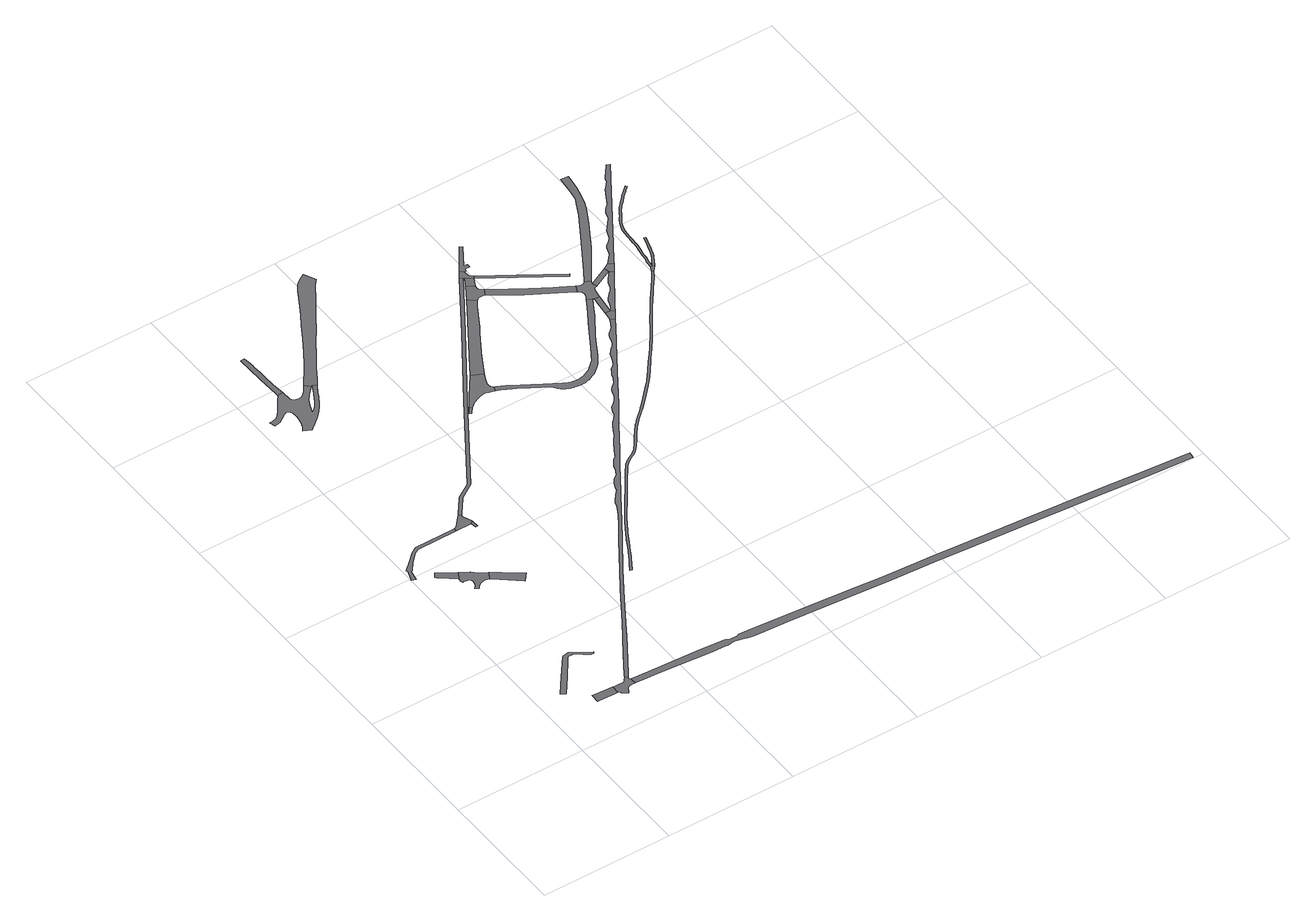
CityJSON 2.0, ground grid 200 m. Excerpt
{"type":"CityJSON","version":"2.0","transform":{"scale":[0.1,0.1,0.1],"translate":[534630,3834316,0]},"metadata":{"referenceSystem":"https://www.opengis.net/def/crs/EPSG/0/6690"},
"CityObjects":{
"road1":{"type":"Road","attributes":{"RoadStructureAttribute.sectionType":"1"},"geometry":[{"type":"MultiSurface","lod":"1","boundaries":[[[0,1,2,3,4,5,6,7]]]}]},
"road2":{"type":"Road","attributes":{"RoadStructureAttribute.sectionType":"1"},"geometry":[{"type":"MultiSurface","lod":"1","boundaries":[[[8,9,10,11,12,13,14,15,16,17,18,19,20,21,22,23,24,25,26,27]]]}]},
"road3":{"type":"Road","geometry":[{"type":"MultiSurface","lod":"1","boundaries":[[[28,29,30,31,32,33,34,7,6,35,36,37,38,39,40,41,42,43,44,45,46,47]]]}]},
"road4":{"type":"Road","attributes":{"RoadStructureAttribute.sectionType":"1"},"geometry":[{"type":"MultiSurface","lod":"1","boundaries":[[[48,49,50,51,52,53,54,55,56,57]]]}]},
"road5":{"type":"Road","attributes":{"RoadStructureAttribute.sectionType":"1"},"geometry":[{"type":"MultiSurface","lod":"1","boundaries":[[[58,59,60,61,62,63,64,65,66,67,68,69,70,71,72,73]]]}]},
"road6":{"type":"Road","geometry":[{"type":"MultiSurface","lod":"1","boundaries":[[[74,75,76,57,56,77,78,79,80,81,82,83,84,85,86,87,88,89,90,91,92,93,94,95,96,97,98,99,100,101,102,103]]]}]},
"road7":{"type":"Road","attributes":{"RoadStructureAttribute.sectionType":"1"},"geometry":[{"type":"MultiSurface","lod":"1","boundaries":[[[104,105,106,107,103,102]]]}]},
"road8":{"type":"Road","attributes":{"RoadStructureAttribute.sectionType":"1"},"geometry":[{"type":"MultiSurface","lod":"1","boundaries":[[[108,109,110,73,72,111,112,113,114]]]}]},
"road9":{"type":"Road","geometry":[{"type":"MultiSurface","lod":"1","boundaries":[[[115,116,117,112,111]]]}]},
"road10":{"type":"Road","geometry":[{"type":"MultiSurface","lod":"1","boundaries":[[[118,119,120,121,122,123,124,125,126,127,128,129,130,131,132,133,134,135,136,137,138,139,140,141,142,143,144,145,146,147,148,149,150,151,152,153,154,155,156,157,158,159,160,161,162,163,164,165,166,167,168,169,170,171,172,173,174,175,176,177,178,179,180,181,182,183,184,185,186,187,188,189,190,191,192,193,194,195,196,197,198,199,200,201,202,203,204,205,206,207,208,209,210,211,212,213,214,215,216,217,218,219,220,221,222,223,224,225,226,227,228,229,230,231,232,233,234,235,236,237]]]}]},
"road11":{"type":"Road","attributes":{"RoadStructureAttribute.sectionType":"1"},"geometry":[{"type":"MultiSurface","lod":"1","boundaries":[[[238,239,240,241,242,243,244,245,246,247,248,249,250,251,252,253,254,255,256,257,258,259,260,261,262,263,264,265,266,146,145]]]}]},
"road12":{"type":"Road","attributes":{"RoadStructureAttribute.sectionType":"1"},"geometry":[{"type":"MultiSurface","lod":"1","boundaries":[[[267,268,269,270,271,272,273,274,275,276,277,278,279,280,281,282,283,284,285,286,287,288,237,236,221,220,289,290,291,292,293,294,295,296,297,298,299]]]}]},
"road13":{"type":"Road","attributes":{"RoadStructureAttribute.sectionType":"1"},"geometry":[{"type":"MultiSurface","lod":"1","boundaries":[[[300,301,302,303,304,305,306,307,308,309,310,311,312,313,314,315,316,317,318,319,320,321,322,323,324,325,326,327,328,329,330,331,332,333,334,335,336,337,338,339,340,341,342,343,344,345,346,347,348,349,350,351,352,353,354,355,356,357,358,359,360,361,362,363,364,365,366,367,368,369,370,28,47,371,372,373,374,375,376,377,378,379,380,381,382,383,384,385,386,387,388]]]}]},
"road14":{"type":"Road","geometry":[{"type":"MultiSurface","lod":"1","boundaries":[[[389,390,391,392,393,394]]]}]},
"road15":{"type":"Road","attributes":{"RoadStructureAttribute.sectionType":"1"},"geometry":[{"type":"MultiSurface","lod":"1","boundaries":[[[395,396,397,398,399,400,401,402,108,114,403,404,405,406,407,408,409,410,411,412]]]}]},
"road16":{"type":"Road","geometry":[{"type":"MultiSurface","lod":"1","boundaries":[[[413,414,389,394,415,416,417,418,419,420,421,422,423,424,425,426,427,428,429,430,431,432,433,434,435,436,437,438,439,440,441,442,443,444,445,446,447,448,449,450,451]]]}]},
"road17":{"type":"Road","attributes":{"RoadStructureAttribute.sectionType":"1"},"geometry":[{"type":"MultiSurface","lod":"1","boundaries":[[[452,453,454,455,413,451,456,457,458,459,460,461,462]]]}]},
"road18":{"type":"Road","geometry":[{"type":"MultiSurface","lod":"1","boundaries":[[[463,464,465,466,467,468,469,470,471,472,473,474,475,476,477,478,479,480,481,482,483,484,485,486,487,488,489,490,491,492,493,494,495,496,497,498,499,500,501,502,503,504,505,506,507,508,509,510,511,512,513,514,515,516,517,518,519,520,521,522,523,524,525,526,527,528,529,530,531,532,533,534,535,536,537,538,539,540,541,542,543,544,545,546,547,548,549,550,551,552,553,554,555,556,557,558,559,560,561,562,563,564,565,566,567,568,569,570,571,572,573,574,575,576,577,578,579,580,581,582,583,584,585,586,587,588,589,590,591,592,593,594,595,596,597,598,599,600,601,602,603,604,605,606,607,608,609,610,611,612,613,614,615,616,617,618,619,620,621,622,623,624]]]}]},
"road19":{"type":"Road","attributes":{"RoadStructureAttribute.sectionType":"1"},"geometry":[{"type":"MultiSurface","lod":"1","boundaries":[[[625,626,627,628,629,630,631,632,633,634,635,636,637,638,639,640,641,642,643,644,645,44,43,646,647,648,649,650,651,652,653,654,655,656,657,658,659,660,661,662,663,664,665,666,667,668,669,670,671,672]]]}]},
"road20":{"type":"Road","attributes":{"RoadStructureAttribute.sectionType":"1"},"geometry":[{"type":"MultiSurface","lod":"1","boundaries":[[[673,674,675,676,677,678,679,680,681,682,683,684,685,686,687,688,689,690,691,692,693,694,695,696,697,698,699,700,701,702,703,704,705,706,707,708,709,435,434,710,711,712,713,714,715,716,717,718,719,720,721,722,723,724,725,726,727,728,729,730,731,732,733,734,735,736,737,738,739,740,741,742,743,744,745,746,747,748,749,750,751,752,753,754,755,756,757,758,759,760,761,762]]]}]},
"road21":{"type":"Road","geometry":[{"type":"MultiSurface","lod":"1","boundaries":[[[763,452,462,764,765,766,767,768,769,770,771,772,773,774,775,776,777,778,779,780,781]]]}]},
"road22":{"type":"Road","attributes":{"RoadStructureAttribute.sectionType":"1"},"geometry":[{"type":"MultiSurface","lod":"1","boundaries":[[[782,783,763,781,784]]]}]},
"road23":{"type":"Road","geometry":[{"type":"MultiSurface","lod":"1","boundaries":[[[785,786,395,412,782,784,787,788,789]]]}]},
"road24":{"type":"Road","attributes":{"RoadStructureAttribute.sectionType":"1"},"geometry":[{"type":"MultiSurface","lod":"1","boundaries":[[[790,791,792,793,794,795,796,797,798,785,789]]]}]},
"road25":{"type":"Road","attributes":{"RoadStructureAttribute.sectionType":"1"},"geometry":[{"type":"MultiSurface","lod":"1","boundaries":[[[799,800,801,802,803,776,775,804,805,806,807,808,809,810,811]]]}]},
"road26":{"type":"Road","attributes":{"RoadStructureAttribute.sectionType":"1"},"geometry":[{"type":"MultiSurface","lod":"1","boundaries":[[[812,813,814,815,787,784]]]}]},
"road27":{"type":"Road","geometry":[{"type":"MultiSurface","lod":"1","boundaries":[[[816,817,300,388,818,819]]]}]},
"road28":{"type":"Road","attributes":{"RoadStructureAttribute.sectionType":"1"},"geometry":[{"type":"MultiSurface","lod":"1","boundaries":[[[820,821,822,816,819,823,824]]]}]},
"road29":{"type":"Road","geometry":[{"type":"MultiSurface","lod":"1","boundaries":[[[825,826,827,811,810,828,829,830,831,673,762,832,820,824,833,834,835,836,837,838,839,840,841,842,843]]]}]},
"road30":{"type":"Road","attributes":{"RoadStructureAttribute.sectionType":"1"},"geometry":[{"type":"MultiSurface","lod":"1","boundaries":[[[844,845,846,847,848,849,850,851,852,853,854,855,856,819,818,857,858,859,860,861]]]}]},
"road31":{"type":"Road","attributes":{"RoadStructureAttribute.sectionType":"1"},"geometry":[{"type":"MultiSurface","lod":"1","boundaries":[[[862,863,864,839,838,865,866,867]]]}]},
"road32":{"type":"Road","geometry":[{"type":"MultiSurface","lod":"1","boundaries":[[[868,869,862,867,844,861,870]]]}]},
"road33":{"type":"Road","attributes":{"RoadStructureAttribute.sectionType":"1"},"geometry":[{"type":"MultiSurface","lod":"1","boundaries":[[[871,872,873,874,875,876,877,878,879,843,842,880,881,882,883,884,885,886,887,888,889,890]]]}]},
"road34":{"type":"Road","geometry":[{"type":"MultiSurface","lod":"1","boundaries":[[[891,892,893,894,895,463,624,896,897,898,899]]]}]},
"road35":{"type":"Road","geometry":[{"type":"MultiSurface","lod":"1","boundaries":[[[900,901,902,903,904,905,906,907,908,909,910,911,912,913,914,915,916,917,918,919,920,921,899,898]]]}]},
"road36":{"type":"Road","attributes":{"RoadStructureAttribute.sectionType":"1"},"geometry":[{"type":"MultiSurface","lod":"1","boundaries":[[[922,923,924,925,926,927,928,929,930,931,932,933,934,935,936,937,938,939,940,941,942,943,944,945,946,947,948,949,950,951,952,953,954,955,956,868,870,957,958,959,960]]]}]},
"road37":{"type":"Road","geometry":[{"type":"MultiSurface","lod":"1","boundaries":[[[961,962,963,964,965,966,967,968,969,970,971,972,973,974,975,976,977,978,979,980,981,982,983,984,985,986,987,988,989,990,991,992,993,994,995,996,997,998,999,1000,1001,1002,1003,1004,1005,1006,1007,1008,1009,1010,1011,1012,1013,1014,1015,1016,1017,1018,1019,1020,1021,1022,1023,1024,1025,1026,1027,1028,1029,1030,1031,1032,1033,1034,1035,1036,1037,1038,1039,1040,1041,1042,1043,1044,1045,1046,1047,1048,1049,1050,1051,1052,1053,1054,1055,1056,1057,1058,1059,891,899]]]}]}
},
"vertices":[
[970,773,0],[827,782,0],[709,791,0],[704,657,0],[808,652,0],[973,647,0],[1017,647,0],[1025,769,0],
[640,1275,0],[831,1532,0],[859,1571,0],[865,1578,0],[897,1590,0],[937,1585,0],[939,1588,0],[966,1584,0],[1067,1507,0],[1152,1450,0],[1153,1448,0],[1185,1440,0],[1203,1471,0],[919,1650,0],[846,1636,0],[830,1631,0],[812,1618,0],[578,1315,0],[380,1061,0],[446,1012,0],
[1260,833,0],[1237,802,0],[1215,774,0],[1194,765,0],[1172,765,0],[1121,766,0],[1056,767,0],[1045,638,0],[1055,623,0],[1059,614,0],[1058,606,0],[1134,556,0],[1193,647,0],[1226,661,0],[1257,665,0],[1313,664,0],[1313,762,0],[1299,772,0],[1295,786,0],[1296,803,0],
[411,3873,0],[347,3914,0],[293,3839,0],[322,3818,0],[341,3803,0],[350,3796,0],[403,3752,0],[451,3713,0],[539,3636,0],[609,3745,0],
[415,4458,0],[320,4402,0],[181,4268,0],[58,4162,0],[73,4152,0],[39,4055,0],[22,4007,0],[9,3976,0],[70,3951,0],[108,4129,0],[125,4118,0],[218,4235,0],[346,4365,0],[425,4412,0],[1041,4415,0],[1041,4461,0],
[812,3587,0],[742,3660,0],[620,3739,0],[543,3625,0],[542,3614,0],[541,3605,0],[534,3597,0],[549,3549,0],[574,3556,0],[603,3552,0],[622,3551,0],[637,3548,0],[650,3543,0],[654,3535,0],[664,3519,0],[668,3500,0],[671,3481,0],[665,3446,0],[646,3411,0],[631,3387,0],[611,3372,0],[663,3335,0],[682,3363,0],[718,3394,0],[748,3408,0],[773,3414,0],[817,3418,0],[847,3416,0],[871,3410,0],[939,3516,0],
[899,3388,0],[1238,3102,0],[1339,3227,0],[1070,3424,0],
[1229,4645,0],[1206,4617,0],[1082,4477,0],[1272,4415,0],[1321,4448,0],[1266,4600,0],[1265,4616,0],
[1283,4405,0],[1295,4325,0],[1326,4329,0],
[955,7823,0],[928,7787,0],[909,7764,0],[886,7738,0],[872,7725,0],[861,7715,0],[850,7707,0],[840,7701,0],[831,7697,0],[820,7693,0],[809,7692,0],[795,7691,0],[770,7691,0],[753,7693,0],[740,7695,0],[728,7698,0],[718,7701,0],[711,7705,0],[704,7710,0],[698,7716,0],[694,7723,0],[689,7733,0],[686,7742,0],[684,7755,0],[682,7775,0],[680,7812,0],[678,7861,0],[675,7907,0],[587,7894,0],[583,7886,0],[577,7877,0],[548,7838,0],[503,7774,0],[459,7711,0],[407,7639,0],[361,7584,0],[336,7563,0],[310,7548,0],[263,7532,0],[230,7528,0],[201,7526,0],[230,7438,0],[262,7444,0],[282,7448,0],[299,7453,0],[319,7460,0],[332,7466,0],[349,7476,0],[369,7489,0],[415,7522,0],[434,7535,0],[450,7545,0],[465,7553,0],[483,7561,0],[493,7564,0],[501,7565,0],[509,7565,0],[515,7564,0],[522,7561,0],[529,7556,0],[536,7550,0],[541,7544,0],[542,7542,0],[547,7534,0],[552,7524,0],[556,7510,0],[558,7498,0],[558,7497,0],[560,7480,0],[562,7459,0],[562,7438,0],[561,7414,0],[560,7391,0],[558,7370,0],[554,7348,0],[550,7322,0],[540,7286,0],[529,7253,0],[522,7234,0],[512,7212,0],[500,7192,0],[488,7171,0],[471,7147,0],[586,7095,0],[609,7116,0],[637,7140,0],[715,7202,0],[751,7232,0],[775,7253,0],[799,7276,0],[827,7304,0],[851,7330,0],[873,7354,0],[898,7386,0],[916,7410,0],[941,7445,0],[958,7471,0],[965,7482,0],[993,7527,0],[1007,7551,0],[1016,7568,0],[1058,7643,0],[1131,7760,0],[1073,7796,0],[1006,7667,0],[947,7565,0],[929,7535,0],[924,7526,0],[866,7441,0],[824,7400,0],[779,7368,0],[776,7368,0],[776,7375,0],[829,7504,0],[857,7561,0],[868,7583,0],[937,7668,0],[961,7693,0],[1053,7789,0],[980,7857,0],
[660,8054,0],[656,8112,0],[653,8172,0],[650,8245,0],[647,8406,0],[646,8441,0],[644,8532,0],[643,8551,0],[641,8593,0],[640,8607,0],[636,8652,0],[632,8693,0],[626,8731,0],[566,8723,0],[566,8703,0],[565,8680,0],[566,8568,0],[567,8522,0],[568,8454,0],[572,8344,0],[574,8273,0],[579,8053,0],[582,8016,0],[585,7980,0],[588,7953,0],[591,7933,0],[591,7921,0],[591,7911,0],[589,7902,0],
[2189,9613,0],[2148,9590,0],[2121,9575,0],[2096,9559,0],[2078,9546,0],[2059,9531,0],[2043,9518,0],[2017,9491,0],[1995,9463,0],[1977,9438,0],[1963,9415,0],[1944,9383,0],[1928,9353,0],[1921,9339,0],[1766,9067,0],[1719,8992,0],[1621,8836,0],[1484,8605,0],[1346,8389,0],[1215,8192,0],[1093,8017,0],[1072,7988,0],[1191,7856,0],[1304,8034,0],[1441,8239,0],[1591,8458,0],[1724,8647,0],[1858,8843,0],[1866,8855,0],[2052,9130,0],[2195,9340,0],[2246,9408,0],[2278,9437,0],
[5026,6596,0],[4994,6525,0],[4951,6451,0],[4905,6410,0],[4871,6382,0],[4844,6343,0],[4823,6286,0],[4805,6230,0],[4789,6194,0],[4763,6156,0],[4729,6128,0],[4692,6087,0],[4656,6044,0],[4635,6001,0],[4617,5946,0],[4599,5908,0],[4576,5865,0],[4549,5835,0],[4499,5796,0],[4476,5761,0],[4441,5705,0],[4422,5641,0],[4371,5557,0],[4313,5510,0],[4279,5469,0],[4256,5427,0],[4237,5371,0],[4228,5344,0],[4187,5277,0],[4134,5234,0],[4090,5197,0],[4047,5110,0],[4023,5050,0],[3973,4985,0],[3928,4941,0],[3897,4899,0],[3852,4828,0],[3809,4740,0],[3750,4663,0],[3702,4597,0],[3653,4513,0],[3598,4424,0],[3580,4390,0],[3531,4352,0],[3459,4246,0],[3438,4169,0],[3384,4086,0],[3326,4043,0],[3277,3975,0],[3244,3899,0],[3231,3852,0],[3167,3776,0],[3159,3766,0],[3104,3701,0],[3078,3663,0],[3056,3595,0],[3040,3559,0],[2978,3456,0],[2862,3275,0],[2709,3053,0],[2544,2807,0],[2378,2558,0],[2192,2271,0],[2013,1994,0],[1839,1722,0],[1697,1500,0],[1678,1471,0],[1512,1221,0],[1389,1037,0],[1286,874,0],[1278,861,0],[1318,835,0],[1482,1083,0],[1736,1470,0],[1794,1558,0],[2115,2066,0],[2427,2551,0],[2760,3042,0],[3090,3539,0],[3201,3712,0],[3249,3787,0],[3539,4223,0],[3703,4463,0],[3970,4863,0],[4189,5185,0],[4408,5523,0],[4686,5943,0],[5009,6434,0],[5089,6554,0],
[2529,6256,0],[2468,6172,0],[2497,6156,0],[2527,6192,0],[2546,6213,0],[2564,6231,0],
[3843,8372,0],[3276,7509,0],[2549,6408,0],[1674,5069,0],[1653,5058,0],[1442,4919,0],[1326,4765,0],[1266,4689,0],[1302,4660,0],[1362,4736,0],[1474,4885,0],[1665,5011,0],[1676,5018,0],[1706,5034,0],[2587,6383,0],[3314,7483,0],[3879,8342,0],[3882,8347,0],
[2899,6760,0],[2658,6437,0],[2579,6245,0],[2595,6259,0],[2614,6275,0],[2633,6288,0],[2650,6299,0],[2674,6312,0],[2698,6325,0],[2729,6338,0],[2764,6352,0],[2786,6359,0],[2804,6364,0],[2821,6366,0],[2837,6368,0],[2853,6368,0],[2873,6366,0],[2891,6363,0],[2907,6359,0],[2916,6356,0],[2940,6348,0],[2994,6327,0],[3026,6405,0],[3017,6411,0],[3009,6418,0],[3003,6423,0],[2998,6431,0],[2994,6439,0],[2990,6449,0],[2988,6461,0],[2987,6472,0],[2988,6485,0],[2989,6497,0],[2993,6513,0],[2997,6526,0],[3007,6550,0],[3013,6566,0],[3035,6613,0],[3064,6676,0],
[3687,7979,0],[3355,7465,0],[3237,7282,0],[3099,7070,0],[3263,7032,0],[3275,7054,0],[3468,7359,0],[3523,7447,0],[3732,7801,0],[3790,7879,0],[3799,7892,0],
[6008,7037,0],[5994,7014,0],[5964,6968,0],[5932,6919,0],[5819,6775,0],[5763,6702,0],[5680,6592,0],[5598,6482,0],[5558,6426,0],[5472,6303,0],[5359,6138,0],[5302,6055,0],[5244,5974,0],[5215,5934,0],[5169,5874,0],[5138,5833,0],[5074,5753,0],[5026,5693,0],[4979,5632,0],[4884,5508,0],[4811,5416,0],[4762,5355,0],[4737,5326,0],[4698,5282,0],[4638,5219,0],[4517,5095,0],[4432,5008,0],[4389,4965,0],[4347,4926,0],[4262,4848,0],[4220,4809,0],[4199,4789,0],[4182,4771,0],[4148,4735,0],[4116,4698,0],[4095,4673,0],[4054,4621,0],[4020,4575,0],[3954,4483,0],[3920,4437,0],[3903,4415,0],[3884,4391,0],[3874,4380,0],[3858,4363,0],[3839,4345,0],[3830,4336,0],[3814,4324,0],[3805,4317,0],[3785,4304,0],[3764,4292,0],[3722,4268,0],[3692,4250,0],[3677,4240,0],[3655,4224,0],[3641,4212,0],[3632,4204,0],[3614,4186,0],[3589,4158,0],[3573,4138,0],[3542,4098,0],[3521,4069,0],[3479,4011,0],[3356,3835,0],[3315,3778,0],[3234,3664,0],[3173,3579,0],[3089,3461,0],[3047,3402,0],[2986,3312,0],[2965,3280,0],[2924,3215,0],[2893,3166,0],[2859,3109,0],[2793,2994,0],[2769,2952,0],[2722,2867,0],[2686,2803,0],[2630,2707,0],[2602,2660,0],[2566,2600,0],[2493,2483,0],[2519,2467,0],[2592,2585,0],[2628,2644,0],[2656,2692,0],[2712,2788,0],[2748,2852,0],[2795,2937,0],[2819,2979,0],[2885,3094,0],[2919,3150,0],[2949,3199,0],[2990,3264,0],[3011,3296,0],[3072,3385,0],[3113,3444,0],[3198,3561,0],[3259,3647,0],[3340,3761,0],[3380,3818,0],[3504,3994,0],[3545,4051,0],[3566,4080,0],[3596,4120,0],[3612,4139,0],[3636,4166,0],[3652,4182,0],[3660,4189,0],[3673,4200,0],[3694,4216,0],[3708,4225,0],[3737,4242,0],[3779,4266,0],[3801,4278,0],[3822,4292,0],[3833,4300,0],[3849,4313,0],[3860,4323,0],[3880,4342,0],[3896,4360,0],[3907,4372,0],[3926,4396,0],[3944,4419,0],[3978,4465,0],[4044,4558,0],[4078,4603,0],[4118,4654,0],[4139,4678,0],[4171,4715,0],[4204,4750,0],[4221,4768,0],[4241,4787,0],[4282,4826,0],[4367,4904,0],[4409,4944,0],[4453,4987,0],[4538,5074,0],[4660,5198,0],[4720,5262,0],[4759,5306,0],[4785,5336,0],[4835,5397,0],[4907,5489,0],[5002,5613,0],[5050,5675,0],[5098,5735,0],[5161,5815,0],[5193,5856,0],[5239,5916,0],[5268,5956,0],[5327,6038,0],[5384,6121,0],[5497,6286,0],[5583,6409,0],[5622,6464,0],[5704,6575,0],[5787,6684,0],[5843,6756,0],[5956,6901,0],[5989,6952,0],[6019,6998,0],[6034,7022,0],
[9073,177,0],[8512,228,0],[7923,273,0],[7466,308,0],[6527,379,0],[5899,426,0],[5794,432,0],[5142,472,0],[4773,508,0],[4003,573,0],[3241,632,0],[2981,656,0],[2948,644,0],[2921,636,0],[2832,637,0],[2815,638,0],[2780,661,0],[2751,674,0],[2317,705,0],[1789,735,0],[1442,754,0],[1333,664,0],[1503,655,0],[1609,646,0],[1989,613,0],[2489,574,0],[2718,562,0],[2730,562,0],[2774,569,0],[2814,573,0],[2861,572,0],[2915,561,0],[2940,554,0],[3051,527,0],[3142,511,0],[3633,480,0],[4203,438,0],[4753,393,0],[5133,357,0],[5889,311,0],[5891,311,0],[6519,265,0],[7458,194,0],[7969,154,0],[8502,113,0],[9063,62,0],[9848,9,0],[9856,112,0],
[4990,7085,0],[4957,7029,0],[4862,6872,0],[4766,6712,0],[4515,6295,0],[4373,6076,0],[4337,6039,0],[4314,6017,0],[4294,5999,0],[4273,5982,0],[4258,5971,0],[4241,5960,0],[4221,5947,0],[4202,5937,0],[4176,5924,0],[4144,5911,0],[4124,5903,0],[4106,5898,0],[4081,5892,0],[4058,5887,0],[4041,5885,0],[4024,5884,0],[4002,5883,0],[3983,5884,0],[3966,5885,0],[3944,5889,0],[3928,5892,0],[3907,5899,0],[3887,5907,0],[3862,5918,0],[3823,5938,0],[3485,6141,0],[3460,6156,0],[3219,6304,0],[3177,6330,0],[3057,6389,0],[3041,6396,0],[3064,6301,0],[3105,6285,0],[3131,6275,0],[3141,6270,0],[3159,6261,0],[3171,6256,0],[3210,6234,0],[3257,6208,0],[3397,6125,0],[3415,6114,0],[3667,5956,0],[3673,5947,0],[3692,5919,0],[3708,5899,0],[3723,5881,0],[3738,5866,0],[3751,5855,0],[3762,5846,0],[3774,5838,0],[3789,5830,0],[3803,5823,0],[3823,5814,0],[3841,5807,0],[3865,5800,0],[3894,5792,0],[3903,5790,0],[3933,5783,0],[3956,5780,0],[3978,5777,0],[3998,5776,0],[4018,5776,0],[4039,5777,0],[4063,5780,0],[4085,5783,0],[4105,5788,0],[4130,5794,0],[4139,5797,0],[4165,5807,0],[4186,5815,0],[4205,5824,0],[4229,5837,0],[4250,5849,0],[4276,5865,0],[4295,5879,0],[4304,5886,0],[4329,5906,0],[4362,5935,0],[4401,5970,0],[4500,6119,0],[4683,6432,0],[4898,6761,0],[5011,6948,0],[5066,7040,0],
[3822,8200,0],[3807,7902,0],[3813,7909,0],[3821,7914,0],[3829,7919,0],[3837,7921,0],[3848,7924,0],[3885,7928,0],[3886,7928,0],[3902,7928,0],[3913,7928,0],[3924,7926,0],[3935,7922,0],[3996,8014,0],[3956,8041,0],[3942,8054,0],[3929,8080,0],[3926,8103,0],[3929,8135,0],
[3903,8333,0],[3851,8248,0],[4001,8269,0],
[3914,8475,0],[3857,8393,0],[4027,8309,0],[3981,8339,0],[3969,8437,0],
[3990,8438,0],[4008,8477,0],[4083,8483,0],[4081,8537,0],[4039,8537,0],[4036,8550,0],[4119,8680,0],[4226,8848,0],[4188,8871,0],
[4839,7478,0],[4771,7520,0],[4357,7777,0],[4271,7830,0],[4044,7982,0],[3946,7917,0],[3959,7909,0],[3979,7895,0],[4314,7666,0],[4367,7630,0],[4760,7402,0],[4974,7276,0],[5028,7378,0],
[4483,7954,0],[5063,7572,0],[5089,7612,0],[4509,7994,0],
[5051,6732,0],[5036,6636,0],[5178,6688,0],[5126,6723,0],
[5080,7030,0],[5080,6997,0],[5078,6983,0],[5161,7012,0],[5163,7026,0],
[5146,7361,0],[5113,7347,0],[5076,7353,0],[5018,7237,0],[5034,7196,0],[5034,7175,0],[5015,7126,0],[5074,7040,0],[5171,7067,0],[5187,7155,0],[5189,7163,0],[5194,7177,0],[5209,7198,0],[5258,7219,0],[5228,7286,0],[5226,7291,0],[5230,7303,0],[5247,7338,0],[5160,7379,0],
[5537,7345,0],[5454,7245,0],[5416,7185,0],[5382,7098,0],[5364,7069,0],[5353,7051,0],[5347,7040,0],[5311,7010,0],[5301,7002,0],[5248,6947,0],[5216,6898,0],[5199,6841,0],[5169,6770,0],[5229,6766,0],[5341,6932,0],[5405,7026,0],[5425,7057,0],[5594,7307,0],
[5520,7426,0],[5277,7308,0],[5232,7287,0],[5278,7228,0],[5285,7230,0],[5541,7354,0],
[5614,7485,0],[5605,7478,0],[5683,7439,0],
[6033,9173,0],[6000,8910,0],[5980,8778,0],[5964,8735,0],[5940,8678,0],[5838,8479,0],[5624,8125,0],[5394,7742,0],[5271,7552,0],[5257,7359,0],[5275,7384,0],[5396,7556,0],[5605,7860,0],[5842,8255,0],[5991,8520,0],[6036,8639,0],[6071,8758,0],[6109,8920,0],[6131,9062,0],[6141,9162,0],
[6045,7123,0],[6041,7106,0],[6037,7095,0],[6026,7071,0],[6021,7060,0],[6052,7042,0],[6067,7056,0],[6100,7101,0],[6075,7117,0],
[6155,7189,0],[6181,7234,0],[6205,7275,0],[6215,7296,0],[6222,7311,0],[6232,7339,0],[6258,7420,0],[6286,7497,0],[6298,7537,0],[6306,7564,0],[6320,7618,0],[6291,7625,0],[6277,7572,0],[6270,7546,0],[6257,7507,0],[6230,7430,0],[6204,7349,0],[6194,7322,0],[6188,7309,0],[6178,7289,0],[6156,7249,0],[6129,7205,0],
[6684,9062,0],[6668,9038,0],[6606,8963,0],[6534,8871,0],[6528,8853,0],[6498,8785,0],[6479,8759,0],[6456,8730,0],[6424,8697,0],[6409,8687,0],[6401,8677,0],[6332,8557,0],[6299,8489,0],[6261,8431,0],[6245,8412,0],[6219,8389,0],[6183,8348,0],[6149,8299,0],[6142,8283,0],[6119,8203,0],[6109,8184,0],[6061,8130,0],[5960,8010,0],[5957,7992,0],[5928,7911,0],[5908,7878,0],[5885,7848,0],[5857,7821,0],[5832,7801,0],[5809,7783,0],[5800,7774,0],[5794,7765,0],[5788,7754,0],[5731,7611,0],[5723,7602,0],[5713,7485,0],[5892,7757,0],[6439,8593,0],[6731,9030,0],
[6077,7133,0],[6077,7136,0],[6080,7174,0],[6082,7193,0],[6083,7202,0],[6086,7218,0],[6095,7250,0],[6102,7274,0],[6107,7300,0],[6109,7318,0],[6112,7353,0],[6117,7393,0],[6120,7415,0],[6129,7459,0],[6135,7493,0],[6138,7513,0],[6143,7555,0],[6147,7596,0],[6148,7624,0],[6151,7680,0],[6154,7745,0],[6156,7777,0],[6159,7809,0],[6161,7826,0],[6163,7846,0],[6170,7886,0],[6177,7916,0],[6184,7942,0],[6188,7955,0],[6195,7973,0],[6206,8001,0],[6219,8027,0],[6226,8040,0],[6240,8063,0],[6271,8107,0],[6294,8139,0],[6311,8165,0],[6344,8217,0],[6362,8243,0],[6371,8255,0],[6381,8267,0],[6401,8290,0],[6467,8358,0],[6516,8412,0],[6542,8438,0],[6566,8460,0],[6598,8489,0],[6615,8503,0],[6636,8521,0],[6678,8558,0],[6659,8580,0],[6616,8544,0],[6595,8525,0],[6579,8511,0],[6546,8483,0],[6521,8460,0],[6495,8433,0],[6445,8379,0],[6379,8311,0],[6358,8286,0],[6347,8273,0],[6337,8260,0],[6319,8234,0],[6286,8181,0],[6270,8156,0],[6247,8124,0],[6215,8080,0],[6201,8056,0],[6193,8041,0],[6179,8013,0],[6167,7984,0],[6160,7964,0],[6156,7951,0],[6148,7924,0],[6141,7892,0],[6134,7850,0],[6131,7829,0],[6129,7812,0],[6126,7779,0],[6124,7746,0],[6121,7681,0],[6118,7626,0],[6117,7599,0],[6113,7558,0],[6108,7518,0],[6105,7498,0],[6099,7465,0],[6091,7420,0],[6087,7396,0],[6083,7356,0],[6079,7321,0],[6077,7305,0],[6072,7281,0],[6066,7258,0],[6057,7225,0],[6054,7207,0],[6052,7196,0],[6050,7176,0],[6048,7139,0]
]}
